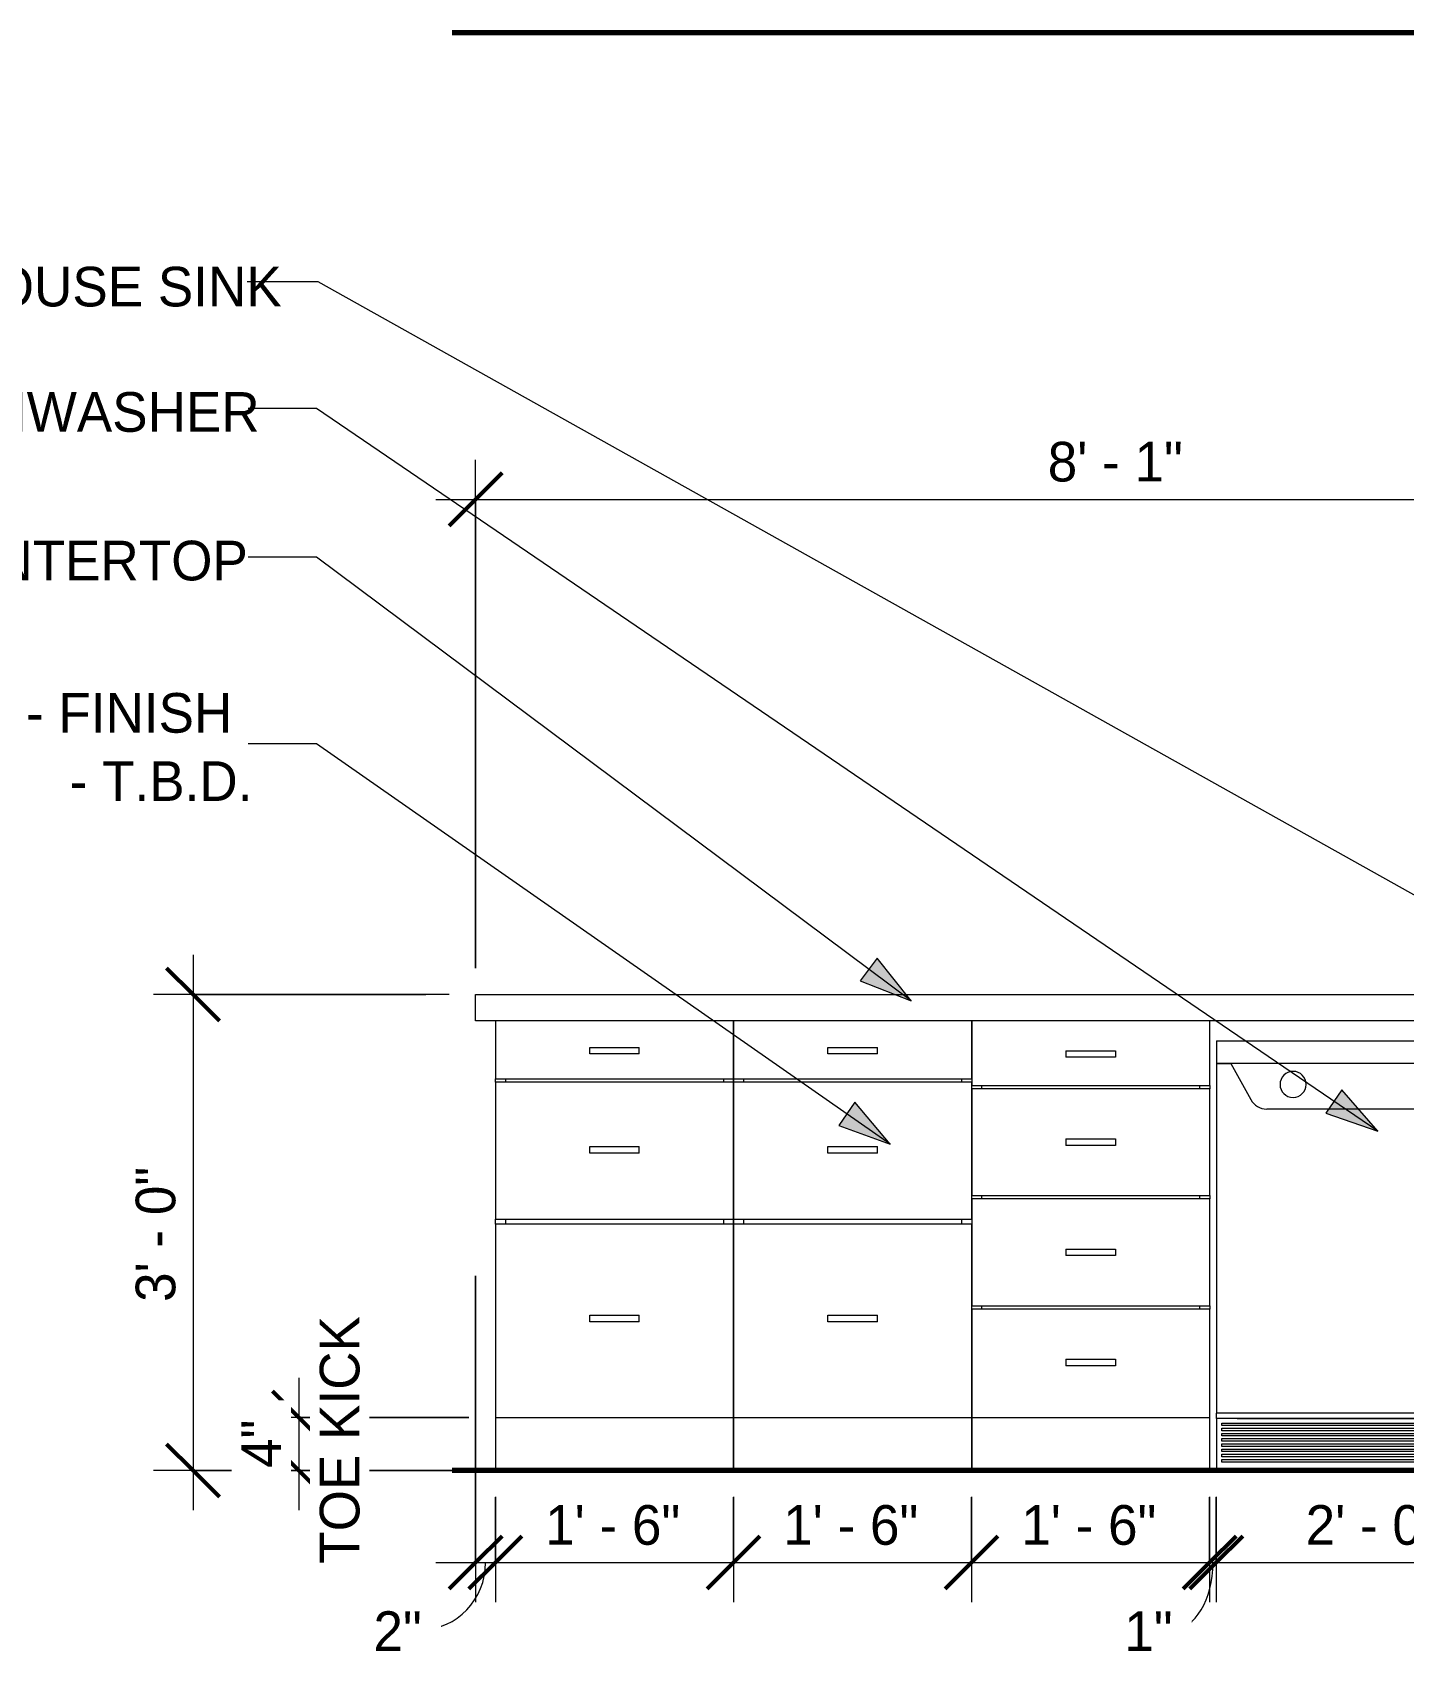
# Model space of a CAD drawing. Header units: inches. Extents: x 2071 to 4741, y -19 to 12114.
# Drawn here: x 2392.9 to 2496.5, y -14.6 to 108.7 of the extents above; entities that cross this region are included whole.
import ezdxf

# ---------------------------------------------------------------- set-up
doc = ezdxf.new("R2010")
doc.units = ezdxf.units.IN
doc.header["$MEASUREMENT"] = 0
for name, color, linetype, lineweight in [('0-2', 10, 'Continuous', 5), ('A-ANNO-DIMS', 211, 'Continuous', 9), ('A-ANNO-DIMS-32', 211, 'Continuous', 9), ('A-ANNO-NOTE', 131, 'Continuous', 9), ('A-FLOR-1', 7, 'Continuous', 70), ('A-WALL', 113, 'Continuous', 18), ('G-ANNO-TEXT', 231, 'Continuous', 9), ('Q-CASE', 31, 'Continuous', 9), ('Q-SPCQ', 91, 'Continuous', 9)]:
    doc.layers.add(name, color=color, linetype=linetype, lineweight=lineweight)
doc.styles.add('Century Gothic', font='ufonts.com_century-gothic.ttf', dxfattribs={"height": 3})
doc.dimstyles.new('OD_1__HACK_2', dxfattribs={"dimscale": 12, "dimtxt": 3.132505, "dimasz": 0.333333, "dimexe": 0.25, "dimexo": 0.166667, "dimgap": 0.041667, "dimtad": 1, "dimdec": 0, "dimzin": 3, "dimdsep": 46, "dimlunit": 4, "dimtxsty": 'Century Gothic', "dimblk1": 'OBLIQUE', "dimblk2": 'OBLIQUE', "dimsah": 1, "dimcen": 0.09, "dimdle": 0.25, "dimazin": 0, "dimtfac": 1, "dimtdec": 4, "dimtix": 1, "dimtmove": 0, "dimatfit": 3, "dimfxl": 1, "dimtvp": 1, "dimtfill": 1, "dimfrac": 2, "dimtolj": 1, "dimtzin": 0, "dimarcsym": 2})
doc.dimstyles.new('OD_1__HACK_2_1', dxfattribs={"dimscale": 12, "dimtxt": 3.132505, "dimasz": 0.333333, "dimexe": 0.25, "dimexo": 0.166667, "dimgap": 0.041667, "dimtad": 1, "dimdec": 0, "dimzin": 3, "dimdsep": 46, "dimlunit": 4, "dimtxsty": 'Century Gothic', "dimblk1": 'OBLIQUE', "dimblk2": 'OBLIQUE', "dimsah": 1, "dimcen": 0.09, "dimdle": 0.25, "dimazin": 0, "dimtfac": 1, "dimtdec": 4, "dimtix": 1, "dimtmove": 1, "dimatfit": 3, "dimfxl": 1, "dimtvp": 1, "dimtfill": 1, "dimfrac": 2, "dimtolj": 1, "dimtzin": 0, "dimarcsym": 2})

# ---------------------------------------------------------------- blocks, each defined once
blk = doc.blocks.new('CTR - 1st Phase - Shell_rvt-2-1ST FLOOR - 2BD B _ C - ADA TYPE B - KITCHEN ISLAND')
at = {"layer": 'A-FLOR-1'}
for p, q in [((-2307.24, 108.75), (-2144.5, 108.75)), ((-2144.5, 0), (-2307.24, 0))]:
    blk.add_line(p, q, dxfattribs=at)
blk = doc.blocks.new('Dishwasher_15404 - 34_ counter-547918-1ST FLOOR - 2BD B _ C - ADA TYPE B - KITCHEN ISLAND')
at = {"layer": 'Q-SPCQ'}
for p, q in [((-2249.47, 32.5), (-2249.47, 30.79)), ((-2249.47, 32.5), (-2249.28, 32.5)), ((-2249.28, 32.5), (-2226.55, 32.5)), ((-2226.55, 32.5), (-2225.47, 32.5)), ((-2225.47, 30.79), (-2225.47, 32.5)), ((-2249.28, 30.79), (-2249.47, 30.79)), ((-2249.47, 30.79), (-2249.47, 4.33)), ((-2249.47, 30.79), (-2249.28, 30.79)), ((-2248.38, 30.79), (-2249.28, 30.79)), ((-2249.28, 30.79), (-2248.38, 30.79)), ((-2226.57, 30.79), (-2248.38, 30.79)), ((-2248.38, 30.79), (-2246.87, 28.06)), ((-2232.73, 29.94), (-2233.32, 29.94)), ((-2233.32, 29.94), (-2233.32, 29.35)), ((-2232.73, 29.35), (-2232.73, 29.94)), ((-2231.55, 29.94), (-2232.14, 29.94)), ((-2232.14, 29.94), (-2232.14, 29.35)), ((-2231.55, 29.35), (-2231.55, 29.94)), ((-2230.37, 29.94), (-2230.96, 29.94)), ((-2230.96, 29.94), (-2230.96, 29.35)), ((-2230.37, 29.35), (-2230.37, 29.94)), ((-2229.19, 29.94), (-2229.78, 29.94)), ((-2229.78, 29.94), (-2229.78, 29.35)), ((-2229.19, 29.35), (-2229.19, 29.94)), ((-2228.08, 28.06), (-2226.57, 30.79)), ((-2226.55, 30.79), (-2226.57, 30.79)), ((-2226.57, 30.79), (-2225.67, 30.79)), ((-2225.67, 30.79), (-2225.47, 30.79)), ((-2225.47, 4.33), (-2225.47, 30.79)), ((-2233.32, 29.35), (-2232.73, 29.35)), ((-2232.14, 29.35), (-2231.55, 29.35)), ((-2230.96, 29.35), (-2230.37, 29.35)), ((-2229.78, 29.35), (-2229.19, 29.35)), ((-2245.66, 27.35), (-2229.29, 27.35)), ((-2249.28, 4.33), (-2249.47, 4.33)), ((-2249.47, 3.94), (-2249.47, 4.33)), ((-2225.47, 3.94), (-2249.47, 3.94)), ((-2249.47, 3.94), (-2249.47, 0)), ((-2225.67, 4.33), (-2249.28, 4.33)), ((-2247.9, 3.94), (-2227.05, 3.94)), ((-2225.47, 4.33), (-2225.67, 4.33)), ((-2225.47, 3.94), (-2225.47, 4.33)), ((-2225.47, 0), (-2225.47, 3.94)), ((-2249.05, 3.39), (-2249.05, 3.59)), ((-2249.05, 3.59), (-2247.9, 3.59)), ((-2247.9, 3.39), (-2249.05, 3.39)), ((-2249.05, 3), (-2249.05, 3.2)), ((-2249.05, 3.2), (-2247.9, 3.2)), ((-2247.9, 3), (-2249.05, 3)), ((-2249.05, 2.61), (-2249.05, 2.8)), ((-2249.05, 2.8), (-2247.9, 2.8)), ((-2247.9, 2.61), (-2249.05, 2.61)), ((-2247.9, 3.59), (-2227.05, 3.59)), ((-2227.05, 3.39), (-2247.9, 3.39)), ((-2247.9, 3.2), (-2227.05, 3.2)), ((-2227.05, 3), (-2247.9, 3)), ((-2247.9, 2.8), (-2227.05, 2.8)), ((-2227.05, 2.61), (-2247.9, 2.61)), ((-2227.05, 3.59), (-2225.9, 3.59)), ((-2225.9, 3.39), (-2227.05, 3.39)), ((-2227.05, 3.2), (-2225.9, 3.2)), ((-2225.9, 3), (-2227.05, 3)), ((-2227.05, 2.8), (-2225.9, 2.8)), ((-2225.9, 2.61), (-2227.05, 2.61)), ((-2225.9, 3.59), (-2225.9, 3.39)), ((-2225.9, 3.2), (-2225.9, 3)), ((-2225.9, 2.8), (-2225.9, 2.61)), ((-2249.05, 2.21), (-2249.05, 2.41)), ((-2249.05, 2.41), (-2247.9, 2.41)), ((-2247.9, 2.21), (-2249.05, 2.21)), ((-2249.05, 1.82), (-2249.05, 2.02)), ((-2249.05, 2.02), (-2247.9, 2.02)), ((-2247.9, 1.82), (-2249.05, 1.82)), ((-2249.05, 1.43), (-2249.05, 1.62)), ((-2249.05, 1.62), (-2247.9, 1.62)), ((-2247.9, 1.43), (-2249.05, 1.43)), ((-2247.9, 2.41), (-2227.05, 2.41)), ((-2227.05, 2.21), (-2247.9, 2.21)), ((-2247.9, 2.02), (-2227.05, 2.02)), ((-2227.05, 1.82), (-2247.9, 1.82)), ((-2247.9, 1.62), (-2227.05, 1.62)), ((-2227.05, 1.43), (-2247.9, 1.43)), ((-2227.05, 2.41), (-2225.9, 2.41)), ((-2225.9, 2.21), (-2227.05, 2.21)), ((-2227.05, 2.02), (-2225.9, 2.02)), ((-2225.9, 1.82), (-2227.05, 1.82)), ((-2227.05, 1.62), (-2225.9, 1.62)), ((-2225.9, 1.43), (-2227.05, 1.43)), ((-2225.9, 2.41), (-2225.9, 2.21)), ((-2225.9, 2.02), (-2225.9, 1.82)), ((-2225.9, 1.62), (-2225.9, 1.43)), ((-2249.05, 1.03), (-2249.05, 1.23)), ((-2249.05, 1.23), (-2247.9, 1.23)), ((-2247.9, 1.03), (-2249.05, 1.03)), ((-2249.05, 0.64), (-2249.05, 0.84)), ((-2249.05, 0.84), (-2247.9, 0.84)), ((-2247.9, 0.64), (-2249.05, 0.64)), ((-2247.9, 1.23), (-2227.05, 1.23)), ((-2227.05, 1.03), (-2247.9, 1.03)), ((-2247.9, 0.84), (-2227.05, 0.84)), ((-2227.05, 0.64), (-2247.9, 0.64)), ((-2227.05, 1.23), (-2225.9, 1.23)), ((-2225.9, 1.03), (-2227.05, 1.03)), ((-2227.05, 0.84), (-2225.9, 0.84)), ((-2225.9, 0.64), (-2227.05, 0.64)), ((-2225.9, 1.23), (-2225.9, 1.03)), ((-2225.9, 0.84), (-2225.9, 0.64))]:
    blk.add_line(p, q, dxfattribs=at)
for centre, radius, start, end in [((-2243.67, 29.2), 0.984, 90, 270), ((-2243.67, 29.2), 0.984, 270, 90), ((-2245.66, 28.72), 1.38, 209, 270), ((-2229.29, 28.72), 1.38, 270, 331)]:
    blk.add_arc(centre, radius, start, end, dxfattribs=at)
blk = doc.blocks.new('Base Cabinet 3 Drawer 230 - Base Cabinet 3 Drawer 230 18_-2554959-1ST FLOOR - 2BD B _ C - ADA TYPE B - KITCHEN ISLAND')
at = {"layer": 'Q-CASE'}
for p, q in [((-2267.97, 34), (-2285.97, 34)), ((-2285.97, 34), (-2285.97, 29.62)), ((-2267.97, 29.62), (-2267.97, 34)), ((-2278.85, 32), (-2275.1, 32)), ((-2278.85, 31.5), (-2278.85, 32)), ((-2275.1, 31.5), (-2278.85, 31.5)), ((-2275.1, 31.5), (-2275.1, 32)), ((-2285.97, 29.62), (-2267.97, 29.62)), ((-2285.97, 29.37), (-2285.97, 29.62)), ((-2285.22, 29.62), (-2285.22, 29.37)), ((-2268.72, 29.37), (-2268.72, 29.62)), ((-2267.97, 29.37), (-2285.97, 29.37)), ((-2285.97, 29.37), (-2285.97, 19)), ((-2267.97, 19), (-2267.97, 29.37)), ((-2278.85, 24.5), (-2275.1, 24.5)), ((-2278.85, 24), (-2278.85, 24.5)), ((-2275.1, 24), (-2278.85, 24)), ((-2275.1, 24), (-2275.1, 24.5)), ((-2285.97, 19), (-2267.97, 19)), ((-2285.97, 18.62), (-2285.97, 19)), ((-2267.97, 18.62), (-2285.97, 18.62)), ((-2285.97, 18.62), (-2285.97, 4)), ((-2285.22, 19), (-2285.22, 18.62)), ((-2268.72, 18.62), (-2268.72, 19)), ((-2267.97, 4), (-2267.97, 18.62)), ((-2278.85, 11.75), (-2275.1, 11.75)), ((-2278.85, 11.25), (-2278.85, 11.75)), ((-2275.1, 11.25), (-2278.85, 11.25)), ((-2275.1, 11.25), (-2275.1, 11.75)), ((-2285.97, 4), (-2267.97, 4)), ((-2285.97, 4), (-2285.97, 0)), ((-2267.97, 0), (-2267.97, 4))]:
    blk.add_line(p, q, dxfattribs=at)
blk = doc.blocks.new('Base Cabinet 4 Drawer 254 - Base Cabinet 4 Drawer 254 18_-2579089-1ST FLOOR - 2BD B _ C - ADA TYPE B - KITCHEN ISLAND')
at = {"layer": 'Q-CASE'}
for p, q in [((-2267.97, 34), (-2267.97, 29.12)), ((-2249.97, 34), (-2267.97, 34)), ((-2249.97, 29.12), (-2249.97, 34)), ((-2260.85, 31.75), (-2257.1, 31.75)), ((-2260.85, 31.75), (-2260.85, 31.25)), ((-2257.1, 31.25), (-2260.85, 31.25)), ((-2257.1, 31.75), (-2257.1, 31.25)), ((-2267.97, 29.12), (-2249.97, 29.12)), ((-2267.97, 28.87), (-2267.97, 20.79)), ((-2249.97, 28.87), (-2267.97, 28.87)), ((-2267.22, 29.12), (-2267.22, 28.87)), ((-2250.72, 28.87), (-2250.72, 29.12)), ((-2249.97, 29.12), (-2249.97, 28.87)), ((-2249.97, 20.79), (-2249.97, 28.87)), ((-2260.85, 25.09), (-2257.1, 25.09)), ((-2260.85, 25.09), (-2260.85, 24.58)), ((-2257.1, 25.09), (-2257.1, 24.58)), ((-2257.1, 24.58), (-2260.85, 24.58)), ((-2267.97, 20.79), (-2249.97, 20.79)), ((-2267.97, 20.54), (-2267.97, 12.46)), ((-2249.97, 20.54), (-2267.97, 20.54)), ((-2267.22, 20.79), (-2267.22, 20.54)), ((-2250.72, 20.54), (-2250.72, 20.79)), ((-2249.97, 20.79), (-2249.97, 20.54)), ((-2249.97, 12.46), (-2249.97, 20.54)), ((-2260.85, 16.75), (-2257.1, 16.75)), ((-2260.85, 16.75), (-2260.85, 16.25)), ((-2257.1, 16.25), (-2260.85, 16.25)), ((-2257.1, 16.75), (-2257.1, 16.25)), ((-2267.97, 12.46), (-2249.97, 12.46)), ((-2267.22, 12.46), (-2267.22, 12.21)), ((-2250.72, 12.21), (-2250.72, 12.46)), ((-2249.97, 12.46), (-2249.97, 12.21)), ((-2267.97, 12.21), (-2267.97, 4)), ((-2249.97, 12.21), (-2267.97, 12.21)), ((-2249.97, 4), (-2249.97, 12.21)), ((-2260.85, 8.42), (-2257.1, 8.42)), ((-2260.85, 8.42), (-2260.85, 7.92)), ((-2257.1, 7.92), (-2260.85, 7.92)), ((-2257.1, 8.42), (-2257.1, 7.92)), ((-2267.97, 4), (-2249.97, 4)), ((-2267.97, 4), (-2267.97, 0)), ((-2249.97, 0), (-2249.97, 4))]:
    blk.add_line(p, q, dxfattribs=at)
blk = doc.blocks.new('Base Cabinet 3 Drawer 230 - Base Cabinet 3 Drawer 230 18_-V3-1ST FLOOR - 2BD B _ C - ADA TYPE B - KITCHEN ISLAND')
at = {"layer": 'Q-CASE'}
for p, q in [((-2285.97, 34), (-2303.97, 34)), ((-2303.97, 34), (-2303.97, 29.62)), ((-2285.97, 29.62), (-2285.97, 34)), ((-2296.85, 32), (-2293.1, 32)), ((-2296.85, 31.5), (-2296.85, 32)), ((-2293.1, 31.5), (-2296.85, 31.5)), ((-2293.1, 31.5), (-2293.1, 32)), ((-2303.97, 29.62), (-2285.97, 29.62)), ((-2303.97, 29.37), (-2303.97, 29.62)), ((-2303.22, 29.62), (-2303.22, 29.37)), ((-2286.72, 29.37), (-2286.72, 29.62)), ((-2285.97, 29.62), (-2285.97, 29.37)), ((-2285.97, 29.37), (-2303.97, 29.37)), ((-2303.97, 29.37), (-2303.97, 19)), ((-2285.97, 19), (-2285.97, 29.37)), ((-2296.85, 24.5), (-2293.1, 24.5)), ((-2296.85, 24), (-2296.85, 24.5)), ((-2293.1, 24), (-2296.85, 24)), ((-2293.1, 24), (-2293.1, 24.5)), ((-2303.97, 19), (-2285.97, 19)), ((-2303.97, 18.62), (-2303.97, 19)), ((-2285.97, 18.62), (-2303.97, 18.62)), ((-2303.97, 18.62), (-2303.97, 4)), ((-2303.22, 19), (-2303.22, 18.62)), ((-2286.72, 18.62), (-2286.72, 19)), ((-2285.97, 19), (-2285.97, 18.62)), ((-2285.97, 4), (-2285.97, 18.62)), ((-2296.85, 11.75), (-2293.1, 11.75)), ((-2296.85, 11.25), (-2296.85, 11.75)), ((-2293.1, 11.25), (-2296.85, 11.25)), ((-2293.1, 11.25), (-2293.1, 11.75)), ((-2303.97, 4), (-2285.97, 4)), ((-2303.97, 4), (-2303.97, 0)), ((-2285.97, 0), (-2285.97, 4))]:
    blk.add_line(p, q, dxfattribs=at)
blk = doc.blocks.new('DIMBLOCK19-1ST FLOOR - 2BD B _ C - ADA TYPE B - KITCHEN ISLAND')
at = {"layer": 'A-ANNO-DIMS-32'}
for p, q in [((2405, 39), (2405, -3)), ((2424.36, 36), (2402, 36)), ((2405, 36), (2422.6, 36)), ((2422.35, 0), (2402, 0)), ((2405, 0), (2422.6, 0))]:
    blk.add_line(p, q, dxfattribs=at)
at = {"layer": 'A-ANNO-DIMS-32', "lineweight": 50}
for p, q in [((2405, 36), (2403, 38)), ((2405, 36), (2407, 34)), ((2405, 0), (2403, 2)), ((2405, 0), (2407, -2))]:
    blk.add_line(p, q, dxfattribs=at)
at = {"layer": 'A-ANNO-DIMS-32', "color": 0, "insert": (2400.66, 12.75), "char_height": 3, "width": 12.5897, "attachment_point": 1, "rotation": 90, "line_spacing_factor": 0.984502, "style": 'Century Gothic', "bg_fill": 3, "box_fill_scale": 1.25, "bg_fill_color": 256, "bg_fill_true_color": 13158600, "bg_fill_transparency": 0}
blk.add_mtext('3\' - 0"', dxfattribs=at)
blk = doc.blocks.new('_Oblique')
at = {"color": 0, "linetype": 'ByBlock', "lineweight": -2}
blk.add_line((-0.5, -0.5), (0.5, 0.5), dxfattribs=at)
blk = doc.blocks.new('DIMBLOCK20-1ST FLOOR - 2BD B _ C - ADA TYPE B - KITCHEN ISLAND')
at = {"layer": 'A-ANNO-DIMS-32'}
for p, q in [((2426.36, 14.72), (2426.36, -9.96)), ((2426.36, -6.96), (2426.36, 14.72)), ((2427.86, -2), (2427.86, -9.96)), ((2427.86, -6.96), (2427.86, -2.01)), ((2423.36, -6.96), (2427.86, -6.96))]:
    blk.add_line(p, q, dxfattribs=at)
at = {"layer": 'A-ANNO-DIMS-32', "lineweight": 50}
for p, q in [((2426.36, -6.96), (2428.36, -4.96)), ((2427.86, -6.96), (2429.86, -4.96)), ((2426.36, -6.96), (2424.36, -8.96)), ((2427.86, -6.96), (2425.86, -8.96))]:
    blk.add_line(p, q, dxfattribs=at)
at = {"layer": 'A-ANNO-DIMS-32'}
blk.add_ellipse((2422.27, -6.96), major_axis=(0, 5.07), ratio=0.955862, start_param=3.141593, end_param=4.712389, dxfattribs=at)
at = {"layer": 'A-ANNO-DIMS-32', "color": 0, "insert": (2418.64, -10.65), "char_height": 3, "width": 4.3557, "attachment_point": 1, "line_spacing_factor": 0.984502, "style": 'Century Gothic', "bg_fill": 3, "box_fill_scale": 1.25, "bg_fill_color": 256, "bg_fill_true_color": 13158600, "bg_fill_transparency": 0}
blk.add_mtext('2"', dxfattribs=at)
blk = doc.blocks.new('DIMBLOCK21-1ST FLOOR - 2BD B _ C - ADA TYPE B - KITCHEN ISLAND')
at = {"layer": 'A-ANNO-DIMS-32'}
for p, q in [((2427.86, -2), (2427.86, -9.96)), ((2427.86, -6.96), (2427.86, -2.01)), ((2445.86, -2), (2445.86, -9.96)), ((2445.86, -6.96), (2445.86, -2.01)), ((2427.86, -6.96), (2445.86, -6.96))]:
    blk.add_line(p, q, dxfattribs=at)
at = {"layer": 'A-ANNO-DIMS-32', "lineweight": 50}
for p, q in [((2427.86, -6.96), (2429.86, -4.96)), ((2445.86, -6.96), (2447.86, -4.96)), ((2427.86, -6.96), (2425.86, -8.96)), ((2445.86, -6.96), (2443.86, -8.96))]:
    blk.add_line(p, q, dxfattribs=at)
at = {"layer": 'A-ANNO-DIMS-32', "color": 0, "insert": (2431.62, -2.62), "char_height": 3, "width": 12.5897, "attachment_point": 1, "line_spacing_factor": 0.984502, "style": 'Century Gothic', "bg_fill": 3, "box_fill_scale": 1.25, "bg_fill_color": 256, "bg_fill_true_color": 13158600, "bg_fill_transparency": 0}
blk.add_mtext('1\' - 6"', dxfattribs=at)
blk = doc.blocks.new('DIMBLOCK22-1ST FLOOR - 2BD B _ C - ADA TYPE B - KITCHEN ISLAND')
at = {"layer": 'A-ANNO-DIMS-32'}
for p, q in [((2445.86, -2), (2445.86, -9.96)), ((2445.86, -6.96), (2445.86, -2.01)), ((2463.86, -2), (2463.86, -9.96)), ((2463.86, -6.96), (2463.86, -2.01)), ((2445.86, -6.96), (2463.86, -6.96))]:
    blk.add_line(p, q, dxfattribs=at)
at = {"layer": 'A-ANNO-DIMS-32', "lineweight": 50}
for p, q in [((2445.86, -6.96), (2447.86, -4.96)), ((2463.86, -6.96), (2465.86, -4.96)), ((2445.86, -6.96), (2443.86, -8.96)), ((2463.86, -6.96), (2461.86, -8.96))]:
    blk.add_line(p, q, dxfattribs=at)
at = {"layer": 'A-ANNO-DIMS-32', "color": 0, "insert": (2449.62, -2.62), "char_height": 3, "width": 12.5897, "attachment_point": 1, "line_spacing_factor": 0.984502, "style": 'Century Gothic', "bg_fill": 3, "box_fill_scale": 1.25, "bg_fill_color": 256, "bg_fill_true_color": 13158600, "bg_fill_transparency": 0}
blk.add_mtext('1\' - 6"', dxfattribs=at)
blk = doc.blocks.new('DIMBLOCK23-1ST FLOOR - 2BD B _ C - ADA TYPE B - KITCHEN ISLAND')
at = {"layer": 'A-ANNO-DIMS-32'}
for p, q in [((2463.86, -2), (2463.86, -9.96)), ((2463.86, -6.96), (2463.86, -2.01)), ((2481.86, -2), (2481.86, -9.96)), ((2481.86, -6.96), (2481.86, -2.01)), ((2463.86, -6.96), (2481.86, -6.96))]:
    blk.add_line(p, q, dxfattribs=at)
at = {"layer": 'A-ANNO-DIMS-32', "lineweight": 50}
for p, q in [((2463.86, -6.96), (2465.86, -4.96)), ((2481.86, -6.96), (2483.86, -4.96)), ((2463.86, -6.96), (2461.86, -8.96)), ((2481.86, -6.96), (2479.86, -8.96))]:
    blk.add_line(p, q, dxfattribs=at)
at = {"layer": 'A-ANNO-DIMS-32', "color": 0, "insert": (2467.62, -2.62), "char_height": 3, "width": 12.5897, "attachment_point": 1, "line_spacing_factor": 0.984502, "style": 'Century Gothic', "bg_fill": 3, "box_fill_scale": 1.25, "bg_fill_color": 256, "bg_fill_true_color": 13158600, "bg_fill_transparency": 0}
blk.add_mtext('1\' - 6"', dxfattribs=at)
blk = doc.blocks.new('DIMBLOCK24-1ST FLOOR - 2BD B _ C - ADA TYPE B - KITCHEN ISLAND')
at = {"layer": 'A-ANNO-DIMS-32'}
for p, q in [((2481.86, -2), (2481.86, -9.96)), ((2481.86, -6.96), (2481.86, -2.01)), ((2482.36, -2), (2482.36, -9.96)), ((2482.36, -6.96), (2482.36, -2.01)), ((2481.86, -6.96), (2482.36, -6.96))]:
    blk.add_line(p, q, dxfattribs=at)
at = {"layer": 'A-ANNO-DIMS-32', "lineweight": 50}
for p, q in [((2481.86, -6.96), (2483.86, -4.96)), ((2482.36, -6.96), (2484.36, -4.96)), ((2481.86, -6.96), (2479.86, -8.96)), ((2482.36, -6.96), (2480.36, -8.96))]:
    blk.add_line(p, q, dxfattribs=at)
at = {"layer": 'A-ANNO-DIMS-32'}
blk.add_ellipse((2479.04, -6.96), major_axis=(0, 5.07), ratio=0.606733, start_param=3.141593, end_param=4.712389, dxfattribs=at)
at = {"layer": 'A-ANNO-DIMS-32', "color": 0, "insert": (2475.41, -10.65), "char_height": 3, "width": 4.3557, "attachment_point": 1, "line_spacing_factor": 0.984502, "style": 'Century Gothic', "bg_fill": 3, "box_fill_scale": 1.25, "bg_fill_color": 256, "bg_fill_true_color": 13158600, "bg_fill_transparency": 0}
blk.add_mtext('1"', dxfattribs=at)
blk = doc.blocks.new('DIMBLOCK25-1ST FLOOR - 2BD B _ C - ADA TYPE B - KITCHEN ISLAND')
at = {"layer": 'A-ANNO-DIMS-32'}
for p, q in [((2482.36, -2), (2482.36, -9.96)), ((2482.36, -6.96), (2482.36, -2.01)), ((2506.36, -2), (2506.36, -9.96)), ((2506.36, -6.96), (2506.36, -2.01)), ((2482.36, -6.96), (2506.36, -6.96))]:
    blk.add_line(p, q, dxfattribs=at)
at = {"layer": 'A-ANNO-DIMS-32', "lineweight": 50}
for p, q in [((2482.36, -6.96), (2484.36, -4.96)), ((2506.36, -6.96), (2508.36, -4.96)), ((2482.36, -6.96), (2480.36, -8.96)), ((2506.36, -6.96), (2504.36, -8.96))]:
    blk.add_line(p, q, dxfattribs=at)
at = {"layer": 'A-ANNO-DIMS-32', "color": 0, "insert": (2489.12, -2.62), "char_height": 3, "width": 12.5897, "attachment_point": 1, "line_spacing_factor": 0.984502, "style": 'Century Gothic', "bg_fill": 3, "box_fill_scale": 1.25, "bg_fill_color": 256, "bg_fill_true_color": 13158600, "bg_fill_transparency": 0}
blk.add_mtext('2\' - 0"', dxfattribs=at)
blk = doc.blocks.new('DIMBLOCK31-1ST FLOOR - 2BD B _ C - ADA TYPE B - KITCHEN ISLAND')
at = {"layer": 'A-ANNO-DIMS-32'}
for p, q in [((2413, 7), (2413, -3)), ((2425.86, 4), (2410, 4)), ((2413, 4), (2425.86, 4)), ((2425.86, 0), (2410, 0)), ((2413, 0), (2425.86, 0))]:
    blk.add_line(p, q, dxfattribs=at)
at = {"layer": 'A-ANNO-DIMS-32', "lineweight": 50}
for p, q in [((2413, 4), (2411, 6)), ((2413, 4), (2415, 2)), ((2413, 0), (2411, 2)), ((2413, 0), (2415, -2))]:
    blk.add_line(p, q, dxfattribs=at)
at = {"layer": 'A-ANNO-DIMS-32', "color": 0, "char_height": 3, "attachment_point": 1, "rotation": 90, "line_spacing_factor": 0.984502, "style": 'Century Gothic', "bg_fill": 3, "box_fill_scale": 1.25, "bg_fill_color": 256, "bg_fill_true_color": 13158600, "bg_fill_transparency": 0}
for s, insert, width in [('TOE KICK', (2414.58, -7.05), 21.7187), ('4"', (2408.66, 0.19), 4.3557)]:
    blk.add_mtext(s, dxfattribs=dict(at, insert=insert, width=width))
blk = doc.blocks.new('DIMBLOCK32-1ST FLOOR - 2BD B _ C - ADA TYPE B - KITCHEN ISLAND')
at = {"layer": 'A-ANNO-DIMS-32'}
for p, q in [((2426.36, 38), (2426.36, 76.45)), ((2523.36, 57), (2523.36, 76.45)), ((2423.36, 73.45), (2523.36, 73.45)), ((2426.36, 73.45), (2426.36, 38)), ((2523.36, 73.45), (2523.36, 57))]:
    blk.add_line(p, q, dxfattribs=at)
at = {"layer": 'A-ANNO-DIMS-32', "lineweight": 50}
for p, q in [((2426.36, 73.45), (2428.36, 75.45)), ((2523.36, 73.45), (2525.36, 75.45)), ((2426.36, 73.45), (2424.36, 71.45)), ((2523.36, 73.45), (2521.36, 71.45))]:
    blk.add_line(p, q, dxfattribs=at)
at = {"layer": 'A-ANNO-DIMS-32', "color": 0, "insert": (2469.62, 77.8), "char_height": 3, "width": 12.5897, "attachment_point": 1, "line_spacing_factor": 0.984502, "style": 'Century Gothic', "bg_fill": 3, "box_fill_scale": 1.25, "bg_fill_color": 256, "bg_fill_true_color": 13158600, "bg_fill_transparency": 0}
blk.add_mtext('8\' - 1"', dxfattribs=at)

msp = doc.modelspace()

# ---------------------------------------------------------------- hatches: boundary and pattern name
at = {"layer": 'G-ANNO-TEXT'}
for points in [[(2459.29, 35.51), (2456.72, 38.76), (2455.44, 37.04)], [(2494.57, 25.66), (2491.86, 28.8), (2490.66, 27.02)], [(2457.71, 24.68), (2455.04, 27.85), (2453.82, 26.09)]]:
    msp.add_hatch(color=256, dxfattribs=at).paths.add_polyline_path(points, flags=0)

# ---------------------------------------------------------------- linework, layer by layer
at = {"layer": 'A-ANNO-NOTE'}
msp.add_line((2414.46, 89.91), (2409.1, 89.91), dxfattribs=at)
at = {"layer": 'A-WALL'}
for p, q in [((2426.36, 36), (2507.52, 36)), ((2426.36, 34), (2426.36, 36)), ((2506.86, 34), (2426.36, 34))]:
    msp.add_line(p, q, dxfattribs=at)
at = {"layer": 'G-ANNO-TEXT'}
for p, q in [((2414.33, 80.31), (2409.17, 80.31)), ((2414.33, 69.07), (2409.17, 69.07)), ((2414.33, 54.97), (2409.17, 54.97)), ((2456.72, 38.76), (2455.44, 37.04)), ((2459.29, 35.51), (2456.72, 38.76)), ((2455.44, 37.04), (2459.29, 35.51)), ((2491.86, 28.8), (2490.66, 27.02)), ((2494.57, 25.66), (2491.86, 28.8)), ((2455.04, 27.85), (2453.82, 26.09)), ((2457.71, 24.68), (2455.04, 27.85)), ((2453.82, 26.09), (2457.71, 24.68)), ((2490.66, 27.02), (2494.57, 25.66))]:
    msp.add_line(p, q, dxfattribs=at)

# ---------------------------------------------------------------- block references
at = {"layer": '0-2'}
msp.add_blockref('CTR - 1st Phase - Shell_rvt-2-1ST FLOOR - 2BD B _ C - ADA TYPE B - KITCHEN ISLAND', (4731.84, 0), dxfattribs=at)
at = {"layer": 'Q-CASE'}
for name in ['Base Cabinet 3 Drawer 230 - Base Cabinet 3 Drawer 230 18_-V3-1ST FLOOR - 2BD B _ C - ADA TYPE B - KITCHEN ISLAND', 'Base Cabinet 3 Drawer 230 - Base Cabinet 3 Drawer 230 18_-2554959-1ST FLOOR - 2BD B _ C - ADA TYPE B - KITCHEN ISLAND', 'Base Cabinet 4 Drawer 254 - Base Cabinet 4 Drawer 254 18_-2579089-1ST FLOOR - 2BD B _ C - ADA TYPE B - KITCHEN ISLAND']:
    msp.add_blockref(name, (4731.84, 0), dxfattribs=at)
at = {"layer": 'Q-SPCQ'}
msp.add_blockref('Dishwasher_15404 - 34_ counter-547918-1ST FLOOR - 2BD B _ C - ADA TYPE B - KITCHEN ISLAND', (4731.84, 0), dxfattribs=at)

# ---------------------------------------------------------------- texts
at = {"layer": 'A-ANNO-NOTE', "insert": (2361.77, 91.04), "char_height": 3, "width": 57.368, "attachment_point": 1, "style": 'Century Gothic'}
msp.add_mtext('STEEL FARMHOUSE SINK', dxfattribs=at)
at = {"layer": 'G-ANNO-TEXT', "char_height": 3, "attachment_point": 1, "style": 'Century Gothic'}
for s, insert, width in [('DISHWASHER', (2382.84, 81.56), 31.916), ('QUARTZ/GRANITE COUNTERTOP', (2344.51, 70.32), 78.376), ('WOOD LOWER CABINET - FINISH', (2344, 58.8), 78.982), ('- T.B.D.', (2395.67, 53.64), 16.362)]:
    msp.add_mtext(s, dxfattribs=dict(at, insert=insert, width=width))

# ---------------------------------------------------------------- next in the draw order: dimensions: what is measured, and where the dimension line sits
at = {"layer": 'A-ANNO-DIMS'}
dim = msp.add_linear_dim(base=(2405, 0), p1=(2426.36, 36), p2=(2424.35, 0), angle=90, dimstyle='OD_1__HACK_2', override={"dimpost": '<>', "dimfxl": 36.056464}, dxfattribs=at)
dim.commit()
dim.dimension.update_dxf_attribs({"geometry": 'DIMBLOCK19-1ST FLOOR - 2BD B _ C - ADA TYPE B - KITCHEN ISLAND', "text_midpoint": (2402.93, 18)})

# ---------------------------------------------------------------- next in the draw order: linework, layer by layer
at = {"layer": 'G-ANNO-TEXT'}
for p, q in [((2494.57, 25.66), (2414.33, 80.31)), ((2459.29, 35.51), (2414.33, 69.07)), ((2457.71, 24.68), (2414.33, 54.97))]:
    msp.add_line(p, q, dxfattribs=at)

# ---------------------------------------------------------------- next in the draw order: dimensions: what is measured, and where the dimension line sits
at = {"layer": 'A-ANNO-DIMS'}
dim = msp.add_linear_dim(base=(2427.86408554, -6.96441349), p1=(2426.36408554, 16.71759858), p2=(2427.86408554, 0), dimstyle='OD_1__HACK_2_1', override={"dimpost": '<>', "dimfxl": 16.784758}, dxfattribs=at)
dim.commit()
dim.dimension.update_dxf_attribs({"geometry": 'DIMBLOCK20-1ST FLOOR - 2BD B _ C - ADA TYPE B - KITCHEN ISLAND', "text_midpoint": (2420.81426609, -12.6521775), "dimtype": 160})

# ---------------------------------------------------------------- next in the draw order: dimensions: what is measured, and where the dimension line sits
for base, p1, p2, override, picture, middle in [((2523.36, 73.45), (2426.36, 36), (2523.36, 55), {"dimpost": '<>', "dimfxl": 98.842552}, 'DIMBLOCK32-1ST FLOOR - 2BD B _ C - ADA TYPE B - KITCHEN ISLAND', (2474.86, 75.53)), ((2445.86, -6.96), (2427.86, 0), (2445.86, 0), {"dimpost": '<>', "dimfxl": 18}, 'DIMBLOCK21-1ST FLOOR - 2BD B _ C - ADA TYPE B - KITCHEN ISLAND', (2436.86, -4.89))]:
    dim = msp.add_linear_dim(base=base, p1=p1, p2=p2, dimstyle='OD_1__HACK_2', override=override, dxfattribs=at)
    dim.commit()
    dim.dimension.update_dxf_attribs({"geometry": picture, "text_midpoint": middle})

# ---------------------------------------------------------------- next in the draw order: linework, layer by layer
at = {"layer": 'A-ANNO-NOTE'}
msp.add_line((2521.39, 30.03), (2414.46, 89.91), dxfattribs=at)

# ---------------------------------------------------------------- next in the draw order: dimensions: what is measured, and where the dimension line sits
at = {"layer": 'A-ANNO-DIMS'}
dim = msp.add_linear_dim(base=(2413, 0), p1=(2427.86, 4), p2=(2427.86, 0), angle=90, text='<>\\XTOE KICK', dimstyle='OD_1__HACK_2', override={"dimpost": '<>', "dimfxl": 4}, dxfattribs=at)
dim.commit()
dim.dimension.update_dxf_attribs({"geometry": 'DIMBLOCK31-1ST FLOOR - 2BD B _ C - ADA TYPE B - KITCHEN ISLAND', "text_midpoint": (2413, 2)})
dim = msp.add_linear_dim(base=(2463.86, -6.96), p1=(2445.86, 0), p2=(2463.86, 0), dimstyle='OD_1__HACK_2', override={"dimpost": '<>', "dimfxl": 18}, dxfattribs=at)
dim.commit()
dim.dimension.update_dxf_attribs({"geometry": 'DIMBLOCK22-1ST FLOOR - 2BD B _ C - ADA TYPE B - KITCHEN ISLAND', "text_midpoint": (2454.86, -4.89)})

# ---------------------------------------------------------------- next in the draw order: dimensions: what is measured, and where the dimension line sits
dim = msp.add_linear_dim(base=(2481.86, -6.96), p1=(2463.86, 0), p2=(2481.86, 0), dimstyle='OD_1__HACK_2', override={"dimpost": '<>', "dimfxl": 18}, dxfattribs=at)
dim.commit()
dim.dimension.update_dxf_attribs({"geometry": 'DIMBLOCK23-1ST FLOOR - 2BD B _ C - ADA TYPE B - KITCHEN ISLAND', "text_midpoint": (2472.86, -4.89)})

# ---------------------------------------------------------------- next in the draw order: dimensions: what is measured, and where the dimension line sits
dim = msp.add_linear_dim(base=(2482.36408554, -6.96441349), p1=(2481.86408554, 0), p2=(2482.36408554, 0), dimstyle='OD_1__HACK_2_1', override={"dimpost": '<>', "dimfxl": 0.5}, dxfattribs=at)
dim.commit()
dim.dimension.update_dxf_attribs({"geometry": 'DIMBLOCK24-1ST FLOOR - 2BD B _ C - ADA TYPE B - KITCHEN ISLAND', "text_midpoint": (2477.58497428, -12.6521775), "dimtype": 160})

# ---------------------------------------------------------------- next in the draw order: dimensions: what is measured, and where the dimension line sits
dim = msp.add_linear_dim(base=(2506.36, -6.96), p1=(2482.36, 0), p2=(2506.36, 0), dimstyle='OD_1__HACK_2', override={"dimpost": '<>', "dimfxl": 24}, dxfattribs=at)
dim.commit()
dim.dimension.update_dxf_attribs({"geometry": 'DIMBLOCK25-1ST FLOOR - 2BD B _ C - ADA TYPE B - KITCHEN ISLAND', "text_midpoint": (2494.36, -4.89)})

doc.saveas('drawing.dxf')
